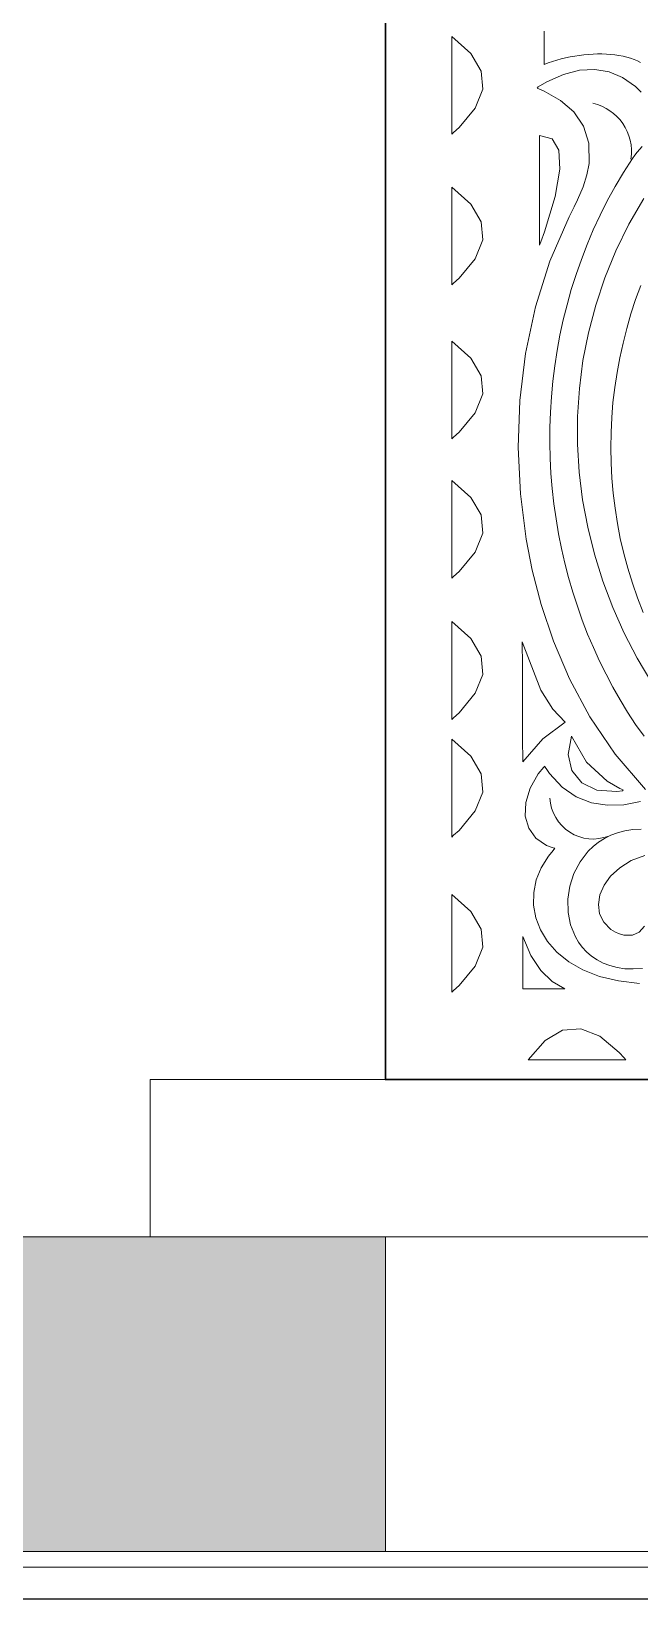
# Model space of a CAD drawing. Header units: inches. Extents: x 249 to 1192, y -18 to 440.
# Drawn here: x 711.432 to 711.818, y 263.545 to 264.551 of the extents above; entities that cross this region are included whole.
import ezdxf

# ---------------------------------------------------------------- set-up
doc = ezdxf.new("R2010")
doc.units = ezdxf.units.IN
doc.header["$MEASUREMENT"] = 0
for name, color, linetype, lineweight in [('ARSIR 1', 33, 'Continuous', 0), ('ARSIR KERAMIK', 66, 'Continuous', 25), ('KACA', 141, 'Continuous', 30), ('KUSEN', 16, 'Continuous', 15), ('LANTAI', 135, 'Continuous', 9)]:
    doc.layers.add(name, color=color, linetype=linetype, lineweight=lineweight)
doc.linetypes.add('BATTING', pattern='A,0.0001,-0.1,[134,ltypeshp.shx,S=0.1,R=0,X=-0.1,Y=0],-0.2,[134,ltypeshp.shx,S=0.1,R=180,X=0.1,Y=0],-0.1', length=0.4001)

# ---------------------------------------------------------------- blocks, each defined once
blk = doc.blocks.new('GORGA')
blk.add_lwpolyline([(366.5922, 151.1909), (367.5922, 151.1909), (367.5922, 149.1909), (366.5922, 149.1909)], close=True)
blk.add_lwpolyline([(366.5922, 151.1909), (367.5922, 151.1909), (367.5922, 149.1909), (366.5922, 149.1909)], close=True)
at = {"lineweight": 9}
for points in [[(367.4229, 149.4431), (367.4322, 149.4587), (367.4404, 149.4747), (367.4478, 149.491), (367.4541, 149.5078), (367.4594, 149.5248), (367.4636, 149.542), (367.4669, 149.5595), (367.469, 149.5771), (367.4701, 149.5948), (367.4701, 149.6125), (367.4689, 149.6303), (367.4667, 149.648), (367.4632, 149.6657), (367.4586, 149.6832), (367.4528, 149.7006), (367.4458, 149.7177), (367.4376, 149.7346), (367.4281, 149.7511)], [(367.4229, 149.4431), (367.4322, 149.4587), (367.4404, 149.4747), (367.4478, 149.491), (367.4541, 149.5078), (367.4594, 149.5248), (367.4636, 149.542), (367.4669, 149.5595), (367.469, 149.5771), (367.4701, 149.5948), (367.4701, 149.6125), (367.4689, 149.6303), (367.4667, 149.648), (367.4632, 149.6657), (367.4586, 149.6832), (367.4528, 149.7006), (367.4458, 149.7177), (367.4376, 149.7346), (367.4281, 149.7511)], [(367.4296, 149.8187), (367.4334, 149.8223), (367.4415, 149.828), (367.4501, 149.8316), (367.4592, 149.8331), (367.4688, 149.8325), (367.479, 149.8299), (367.4896, 149.8251), (367.4951, 149.8219), (367.4957, 149.8211), (367.4942, 149.8205), (367.4914, 149.8193), (367.481, 149.8134), (367.4725, 149.806), (367.4663, 149.797), (367.4629, 149.7861), (367.4628, 149.7733), (367.4642, 149.7661), (367.4666, 149.7584), (367.4701, 149.7501), (367.4723, 149.7457), (367.4755, 149.7393), (367.4877, 149.7111), (367.4968, 149.6821), (367.5032, 149.6525), (367.5068, 149.6226), (367.5078, 149.5928), (367.5064, 149.5633), (367.5027, 149.5344), (367.4989, 149.5147), (367.4933, 149.4929), (367.4855, 149.4697), (367.4752, 149.4457), (367.4623, 149.4215), (367.4462, 149.3978), (367.4269, 149.3753)], [(367.4302, 149.3677), (367.4407, 149.3656), (367.4511, 149.3653), (367.4613, 149.3669), (367.4709, 149.3707), (367.4799, 149.3768), (367.4879, 149.3855), (367.4897, 149.3881), (367.4906, 149.3894), (367.491, 149.3901), (367.4915, 149.3896), (367.4951, 149.3852), (367.5003, 149.3761), (367.503, 149.3671), (367.5033, 149.3584), (367.5011, 149.3507), (367.4967, 149.3443), (367.4899, 149.3397), (367.4857, 149.3382), (367.4846, 149.338), (367.4857, 149.3365), (367.4886, 149.333), (367.4933, 149.3256), (367.4964, 149.3178), (367.498, 149.3098), (367.4981, 149.3017), (367.4967, 149.2937), (367.4937, 149.286), (367.4892, 149.2786), (367.4832, 149.2718), (367.4757, 149.2658), (367.4667, 149.2606), (367.4562, 149.2565), (367.4442, 149.2536), (367.4307, 149.252)], [(367.4275, 149.2885), (367.4309, 149.2847), (367.4353, 149.2827), (367.4408, 149.2828), (367.444, 149.2837), (367.446, 149.2845), (367.449, 149.2864), (367.4535, 149.291), (367.4561, 149.2963), (367.4569, 149.3022), (367.4559, 149.3083), (367.4533, 149.3145), (367.4491, 149.3203), (367.4433, 149.3256), (367.4361, 149.3301), (367.4274, 149.3334)], [(367.4296, 149.8187), (367.4334, 149.8223), (367.4415, 149.828), (367.4501, 149.8316), (367.4592, 149.8331), (367.4688, 149.8325), (367.479, 149.8299), (367.4896, 149.8251), (367.4951, 149.8219), (367.4957, 149.8211), (367.4942, 149.8205), (367.4914, 149.8193), (367.481, 149.8134), (367.4725, 149.806), (367.4663, 149.797), (367.4629, 149.7861), (367.4628, 149.7733), (367.4642, 149.7661), (367.4666, 149.7584), (367.4701, 149.7501), (367.4723, 149.7457), (367.4755, 149.7393), (367.4877, 149.7111), (367.4968, 149.6821), (367.5032, 149.6525), (367.5068, 149.6226), (367.5078, 149.5928), (367.5064, 149.5633), (367.5027, 149.5344), (367.4989, 149.5147), (367.4933, 149.4929), (367.4855, 149.4697), (367.4752, 149.4457), (367.4623, 149.4215), (367.4462, 149.3978), (367.4269, 149.3753)], [(367.4302, 149.3677), (367.4407, 149.3656), (367.4511, 149.3653), (367.4613, 149.3669), (367.4709, 149.3707), (367.4799, 149.3768), (367.4879, 149.3855), (367.4897, 149.3881), (367.4906, 149.3894), (367.491, 149.3901), (367.4915, 149.3896), (367.4951, 149.3852), (367.5003, 149.3761), (367.503, 149.3671), (367.5033, 149.3584), (367.5011, 149.3507), (367.4967, 149.3443), (367.4899, 149.3397), (367.4857, 149.3382), (367.4846, 149.338), (367.4857, 149.3365), (367.4886, 149.333), (367.4933, 149.3256), (367.4964, 149.3178), (367.498, 149.3098), (367.4981, 149.3017), (367.4967, 149.2937), (367.4937, 149.286), (367.4892, 149.2786), (367.4832, 149.2718), (367.4757, 149.2658), (367.4667, 149.2606), (367.4562, 149.2565), (367.4442, 149.2536), (367.4307, 149.252)], [(367.4275, 149.2885), (367.4309, 149.2847), (367.4353, 149.2827), (367.4408, 149.2828), (367.444, 149.2837), (367.446, 149.2845), (367.449, 149.2864), (367.4535, 149.291), (367.4561, 149.2963), (367.4569, 149.3022), (367.4559, 149.3083), (367.4533, 149.3145), (367.4491, 149.3203), (367.4433, 149.3256), (367.4361, 149.3301), (367.4274, 149.3334)], [(367.429, 149.7841), (367.4322, 149.7805), (367.4338, 149.7786), (367.4353, 149.7765), (367.4409, 149.7676), (367.4462, 149.7586), (367.4512, 149.7496), (367.4558, 149.7404), (367.4601, 149.7311), (367.4641, 149.7217), (367.4677, 149.7123), (367.4711, 149.7027), (367.4741, 149.6932), (367.4768, 149.6835), (367.4792, 149.6738), (367.4813, 149.6641), (367.4831, 149.6544), (367.4846, 149.6446), (367.4858, 149.6348), (367.4867, 149.625), (367.4873, 149.6152), (367.4877, 149.6054), (367.4877, 149.5957), (367.4875, 149.5859), (367.487, 149.5762), (367.4862, 149.5666), (367.4851, 149.557), (367.4838, 149.5474), (367.4822, 149.5379), (367.4803, 149.5285), (367.4782, 149.5192), (367.4758, 149.51), (367.4731, 149.5008), (367.4702, 149.4918), (367.4671, 149.4829), (367.4637, 149.4741), (367.46, 149.4655), (367.4562, 149.4569), (367.452, 149.4486), (367.4477, 149.4404), (367.4431, 149.4323), (367.4383, 149.4244), (367.4332, 149.4167), (367.4279, 149.4092)], [(367.429, 149.7841), (367.4322, 149.7805), (367.4338, 149.7786), (367.4353, 149.7765), (367.4409, 149.7676), (367.4462, 149.7586), (367.4512, 149.7496), (367.4558, 149.7404), (367.4601, 149.7311), (367.4641, 149.7217), (367.4677, 149.7123), (367.4711, 149.7027), (367.4741, 149.6932), (367.4768, 149.6835), (367.4792, 149.6738), (367.4813, 149.6641), (367.4831, 149.6544), (367.4846, 149.6446), (367.4858, 149.6348), (367.4867, 149.625), (367.4873, 149.6152), (367.4877, 149.6054), (367.4877, 149.5957), (367.4875, 149.5859), (367.487, 149.5762), (367.4862, 149.5666), (367.4851, 149.557), (367.4838, 149.5474), (367.4822, 149.5379), (367.4803, 149.5285), (367.4782, 149.5192), (367.4758, 149.51), (367.4731, 149.5008), (367.4702, 149.4918), (367.4671, 149.4829), (367.4637, 149.4741), (367.46, 149.4655), (367.4562, 149.4569), (367.452, 149.4486), (367.4477, 149.4404), (367.4431, 149.4323), (367.4383, 149.4244), (367.4332, 149.4167), (367.4279, 149.4092)], [(367.4301, 149.8375), (367.4321, 149.8385), (367.4342, 149.8394), (367.4365, 149.8402), (367.4388, 149.8409), (367.4412, 149.8414), (367.4438, 149.8419), (367.4464, 149.8423), (367.4491, 149.8426), (367.4518, 149.8428), (367.4546, 149.8429), (367.4574, 149.8429), (367.4603, 149.8428), (367.4632, 149.8426), (367.4661, 149.8423), (367.469, 149.8419), (367.4719, 149.8415), (367.4748, 149.841), (367.4777, 149.8404), (367.4805, 149.8397), (367.4833, 149.8389), (367.486, 149.8381), (367.4887, 149.8372), (367.4913, 149.8362), (367.4913, 149.8362), (367.4913, 149.8371), (367.4913, 149.8382), (367.4913, 149.8395), (367.4913, 149.841), (367.4913, 149.8427), (367.4913, 149.8446), (367.4913, 149.8465), (367.4913, 149.8486), (367.4913, 149.8529), (367.4913, 149.8574)], [(367.4301, 149.8375), (367.4321, 149.8385), (367.4342, 149.8394), (367.4365, 149.8402), (367.4388, 149.8409), (367.4412, 149.8414), (367.4438, 149.8419), (367.4464, 149.8423), (367.4491, 149.8426), (367.4518, 149.8428), (367.4546, 149.8429), (367.4574, 149.8429), (367.4603, 149.8428), (367.4632, 149.8426), (367.4661, 149.8423), (367.469, 149.8419), (367.4719, 149.8415), (367.4748, 149.841), (367.4777, 149.8404), (367.4805, 149.8397), (367.4833, 149.8389), (367.486, 149.8381), (367.4887, 149.8372), (367.4913, 149.8362), (367.4913, 149.8362), (367.4913, 149.8371), (367.4913, 149.8382), (367.4913, 149.8395), (367.4913, 149.841), (367.4913, 149.8427), (367.4913, 149.8446), (367.4913, 149.8465), (367.4913, 149.8486), (367.4913, 149.8529), (367.4913, 149.8574)], [(367.43, 149.6957), (367.4333, 149.6867), (367.4362, 149.6776), (367.4389, 149.6684), (367.4412, 149.6591), (367.4433, 149.6497), (367.445, 149.6403), (367.4464, 149.6308), (367.4476, 149.6213), (367.4484, 149.6118), (367.4488, 149.6022), (367.449, 149.5926), (367.4488, 149.5829), (367.4483, 149.5733), (367.4475, 149.5637), (367.4463, 149.5541), (367.4448, 149.5445), (367.443, 149.5349), (367.4408, 149.5254), (367.4382, 149.5159), (367.4353, 149.5065), (367.4321, 149.4972), (367.4285, 149.4879)], [(367.43, 149.6957), (367.4333, 149.6867), (367.4362, 149.6776), (367.4389, 149.6684), (367.4412, 149.6591), (367.4433, 149.6497), (367.445, 149.6403), (367.4464, 149.6308), (367.4476, 149.6213), (367.4484, 149.6118), (367.4488, 149.6022), (367.449, 149.5926), (367.4488, 149.5829), (367.4483, 149.5733), (367.4475, 149.5637), (367.4463, 149.5541), (367.4448, 149.5445), (367.443, 149.5349), (367.4408, 149.5254), (367.4382, 149.5159), (367.4353, 149.5065), (367.4321, 149.4972), (367.4285, 149.4879)], [(367.4289, 149.2615), (367.4347, 149.2612), (367.44, 149.2614), (367.445, 149.2622), (367.4496, 149.2634), (367.4539, 149.265), (367.4577, 149.267), (367.4612, 149.2694), (367.4644, 149.272), (367.4671, 149.275), (367.4695, 149.2783), (367.4715, 149.2817), (367.4745, 149.2892), (367.4761, 149.2972), (367.4762, 149.3055), (367.475, 149.3138), (367.4724, 149.3218), (367.4685, 149.3293), (367.4633, 149.3361), (367.4602, 149.3391), (367.4568, 149.3418), (367.4531, 149.3441), (367.449, 149.3462), (367.4447, 149.3478), (367.44, 149.349), (367.435, 149.3498), (367.4298, 149.3501)], [(367.4289, 149.2615), (367.4347, 149.2612), (367.44, 149.2614), (367.445, 149.2622), (367.4496, 149.2634), (367.4539, 149.265), (367.4577, 149.267), (367.4612, 149.2694), (367.4644, 149.272), (367.4671, 149.275), (367.4695, 149.2783), (367.4715, 149.2817), (367.4745, 149.2892), (367.4761, 149.2972), (367.4762, 149.3055), (367.475, 149.3138), (367.4724, 149.3218), (367.4685, 149.3293), (367.4633, 149.3361), (367.4602, 149.3391), (367.4568, 149.3418), (367.4531, 149.3441), (367.449, 149.3462), (367.4447, 149.3478), (367.44, 149.349), (367.435, 149.3498), (367.4298, 149.3501)]]:
    blk.add_lwpolyline(points, dxfattribs=at)
for points in [[(367.5501, 149.854), (367.5379, 149.8432), (367.5313, 149.832), (367.5304, 149.8205), (367.5351, 149.8085), (367.5454, 149.7961), (367.5489, 149.7929), (367.5501, 149.7919), (367.5501, 149.7926), (367.5501, 149.8016), (367.5501, 149.8343), (367.5501, 149.8482), (367.5501, 149.854)], [(367.5501, 149.854), (367.5379, 149.8432), (367.5313, 149.832), (367.5304, 149.8205), (367.5351, 149.8085), (367.5454, 149.7961), (367.5489, 149.7929), (367.5501, 149.7919), (367.5501, 149.7926), (367.5501, 149.8016), (367.5501, 149.8343), (367.5501, 149.8482), (367.5501, 149.854)], [(367.4943, 149.791), (367.4863, 149.7889), (367.482, 149.7818), (367.4813, 149.7696), (367.4844, 149.7523), (367.4912, 149.7299), (367.4935, 149.7235), (367.4943, 149.7213), (367.4943, 149.7214), (367.4943, 149.7221), (367.4943, 149.7322), (367.4943, 149.7689), (367.4943, 149.7845), (367.4943, 149.7892), (367.4943, 149.791)], [(367.4943, 149.791), (367.4863, 149.7889), (367.482, 149.7818), (367.4813, 149.7696), (367.4844, 149.7523), (367.4912, 149.7299), (367.4935, 149.7235), (367.4943, 149.7213), (367.4943, 149.7214), (367.4943, 149.7221), (367.4943, 149.7322), (367.4943, 149.7689), (367.4943, 149.7845), (367.4943, 149.7892), (367.4943, 149.791)], [(367.5501, 149.7582), (367.5379, 149.7474), (367.5313, 149.7362), (367.5304, 149.7247), (367.5351, 149.7127), (367.5454, 149.7003), (367.5489, 149.6971), (367.5501, 149.6961), (367.5501, 149.6967), (367.5501, 149.7058), (367.5501, 149.7385), (367.5501, 149.7524), (367.5501, 149.7582)], [(367.5501, 149.7582), (367.5379, 149.7474), (367.5313, 149.7362), (367.5304, 149.7247), (367.5351, 149.7127), (367.5454, 149.7003), (367.5489, 149.6971), (367.5501, 149.6961), (367.5501, 149.6967), (367.5501, 149.7058), (367.5501, 149.7385), (367.5501, 149.7524), (367.5501, 149.7582)], [(367.5501, 149.6603), (367.5379, 149.6495), (367.5313, 149.6383), (367.5304, 149.6268), (367.5351, 149.6148), (367.5454, 149.6024), (367.5489, 149.5992), (367.5501, 149.5982), (367.5501, 149.5988), (367.5501, 149.6078), (367.5501, 149.6406), (367.5501, 149.6545), (367.5501, 149.6603)], [(367.5501, 149.6603), (367.5379, 149.6495), (367.5313, 149.6383), (367.5304, 149.6268), (367.5351, 149.6148), (367.5454, 149.6024), (367.5489, 149.5992), (367.5501, 149.5982), (367.5501, 149.5988), (367.5501, 149.6078), (367.5501, 149.6406), (367.5501, 149.6545), (367.5501, 149.6603)], [(367.5501, 149.5717), (367.5379, 149.5609), (367.5313, 149.5498), (367.5304, 149.5382), (367.5351, 149.5262), (367.5454, 149.5138), (367.5489, 149.5106), (367.5501, 149.5096), (367.5501, 149.5103), (367.5501, 149.5193), (367.5501, 149.5521), (367.5501, 149.566), (367.5501, 149.5717)], [(367.5501, 149.5717), (367.5379, 149.5609), (367.5313, 149.5498), (367.5304, 149.5382), (367.5351, 149.5262), (367.5454, 149.5138), (367.5489, 149.5106), (367.5501, 149.5096), (367.5501, 149.5103), (367.5501, 149.5193), (367.5501, 149.5521), (367.5501, 149.566), (367.5501, 149.5717)], [(367.5501, 149.482), (367.5379, 149.4712), (367.5313, 149.4601), (367.5304, 149.4485), (367.5351, 149.4365), (367.5454, 149.4241), (367.5489, 149.4209), (367.5501, 149.4199), (367.5501, 149.4206), (367.5501, 149.4296), (367.5501, 149.4623), (367.5501, 149.4763), (367.5501, 149.482)], [(367.5501, 149.482), (367.5379, 149.4712), (367.5313, 149.4601), (367.5304, 149.4485), (367.5351, 149.4365), (367.5454, 149.4241), (367.5489, 149.4209), (367.5501, 149.4199), (367.5501, 149.4206), (367.5501, 149.4296), (367.5501, 149.4623), (367.5501, 149.4763), (367.5501, 149.482)], [(367.5053, 149.4691), (367.4934, 149.4384), (367.4858, 149.4263), (367.4779, 149.4182), (367.4921, 149.4076), (367.5049, 149.3929), (367.5049, 149.3962), (367.505, 149.4048), (367.5051, 149.431), (367.5052, 149.4572), (367.5053, 149.4658), (367.5053, 149.4691)], [(367.5053, 149.4691), (367.4934, 149.4384), (367.4858, 149.4263), (367.4779, 149.4182), (367.4921, 149.4076), (367.5049, 149.3929), (367.5049, 149.3962), (367.505, 149.4048), (367.5051, 149.431), (367.5052, 149.4572), (367.5053, 149.4658), (367.5053, 149.4691)], [(367.474, 149.4091), (367.476, 149.3975), (367.4737, 149.3874), (367.4675, 149.3795), (367.4578, 149.3748), (367.4451, 149.374), (367.4416, 149.3745), (367.4411, 149.375), (367.4432, 149.376), (367.4512, 149.3805), (367.4644, 149.3927), (367.474, 149.4091)], [(367.474, 149.4091), (367.476, 149.3975), (367.4737, 149.3874), (367.4675, 149.3795), (367.4578, 149.3748), (367.4451, 149.374), (367.4416, 149.3745), (367.4411, 149.375), (367.4432, 149.376), (367.4512, 149.3805), (367.4644, 149.3927), (367.474, 149.4091)], [(367.5501, 149.4072), (367.5379, 149.3965), (367.5313, 149.3853), (367.5304, 149.3737), (367.5351, 149.3617), (367.5454, 149.3493), (367.5489, 149.3462), (367.5501, 149.3451), (367.5501, 149.3458), (367.5501, 149.3548), (367.5501, 149.3876), (367.5501, 149.4015), (367.5501, 149.4072)], [(367.5501, 149.4072), (367.5379, 149.3965), (367.5313, 149.3853), (367.5304, 149.3737), (367.5351, 149.3617), (367.5454, 149.3493), (367.5489, 149.3462), (367.5501, 149.3451), (367.5501, 149.3458), (367.5501, 149.3548), (367.5501, 149.3876), (367.5501, 149.4015), (367.5501, 149.4072)], [(367.5501, 149.3085), (367.5379, 149.2978), (367.5313, 149.2866), (367.5304, 149.275), (367.5351, 149.263), (367.5454, 149.2506), (367.5489, 149.2475), (367.5501, 149.2464), (367.5501, 149.2471), (367.5501, 149.2561), (367.5501, 149.2889), (367.5501, 149.3028), (367.5501, 149.3085)], [(367.5501, 149.3085), (367.5379, 149.2978), (367.5313, 149.2866), (367.5304, 149.275), (367.5351, 149.263), (367.5454, 149.2506), (367.5489, 149.2475), (367.5501, 149.2464), (367.5501, 149.2471), (367.5501, 149.2561), (367.5501, 149.2889), (367.5501, 149.3028), (367.5501, 149.3085)], [(367.4782, 149.2486), (367.4794, 149.2486), (367.4824, 149.2486), (367.4916, 149.2486), (367.5008, 149.2486), (367.5038, 149.2486), (367.5049, 149.2486), (367.5049, 149.25), (367.5049, 149.2538), (367.5049, 149.2653), (367.5049, 149.2767), (367.5049, 149.2805), (367.5049, 149.2819), (367.4997, 149.2698), (367.4935, 149.2603), (367.4863, 149.2532), (367.4782, 149.2486)], [(367.4782, 149.2486), (367.4794, 149.2486), (367.4824, 149.2486), (367.4916, 149.2486), (367.5008, 149.2486), (367.5038, 149.2486), (367.5049, 149.2486), (367.5049, 149.25), (367.5049, 149.2538), (367.5049, 149.2653), (367.5049, 149.2767), (367.5049, 149.2805), (367.5049, 149.2819), (367.4997, 149.2698), (367.4935, 149.2603), (367.4863, 149.2532), (367.4782, 149.2486)], [(367.5015, 149.2035), (367.4908, 149.2157), (367.4796, 149.2223), (367.468, 149.2232), (367.456, 149.2185), (367.4436, 149.2082), (367.4405, 149.2047), (367.4394, 149.2035), (367.4401, 149.2035), (367.4491, 149.2035), (367.4819, 149.2035), (367.4958, 149.2035), (367.5015, 149.2035)], [(367.5015, 149.2035), (367.4908, 149.2157), (367.4796, 149.2223), (367.468, 149.2232), (367.456, 149.2185), (367.4436, 149.2082), (367.4405, 149.2047), (367.4394, 149.2035), (367.4401, 149.2035), (367.4491, 149.2035), (367.4819, 149.2035), (367.4958, 149.2035), (367.5015, 149.2035)]]:
    blk.add_lwpolyline(points, close=True, dxfattribs=at)
for points in [[(367.4605, 149.8115, 0.39474), (367.4362, 149.7761)], [(367.4605, 149.8115, 0.39474), (367.4362, 149.7761)], [(367.4877, 149.3698, -0.510528), (367.4502, 149.3457)], [(367.4877, 149.3698, -0.510528), (367.4502, 149.3457)]]:
    blk.add_lwpolyline(points, format="xyb", dxfattribs=at)
blk = doc.blocks.new('POTONGAN AA')
at = {"layer": 'ARSIR 1'}
h = blk.add_hatch(dxfattribs=at)
h.set_pattern_fill('CROSS', color=256, scale=0.1, style=0)
h.set_pattern_definition([(0, (688.437727, 128.103324), (0.025, 0.025), [0.0125, -0.0375]), (90, (688.443977, 128.097074), (-0.025, 0.025), [0.0125, -0.0375])])
h.paths.add_polyline_path([(695.1377, 128.1033), (695.1377, 128.3033), (692.1384, 128.3033), (692.1384, 128.1033)])
h.paths.add_polyline_path([(699.1374, 128.1033), (699.1374, 128.3033), (696.1382, 128.3033), (696.1382, 128.1033)])
h.paths.add_polyline_path([(703.1377, 128.1033), (703.1377, 128.3033), (700.1379, 128.3033), (700.1379, 128.1033)])
h.paths.add_polyline_path([(707.1379, 128.1033), (707.1379, 128.3033), (704.1382, 128.3033), (704.1382, 128.1033)])
h.paths.add_polyline_path([(711.1377, 128.1033), (711.1377, 128.3033), (708.1384, 128.3033), (708.1384, 128.1033)])
h.paths.add_polyline_path([(715.1379, 128.1033), (715.1379, 128.3033), (712.1382, 128.3033), (712.1382, 128.1033)])
h.paths.add_polyline_path([(719.2877, 128.1033), (719.2877, 128.3033), (716.1384, 128.3033), (716.1384, 128.1033)])
h.paths.add_polyline_path([(719.2877, 128.3033), (719.2877, 128.1033), (719.8377, 128.1033), (719.8377, 128.3033)])
at = {"layer": 'ARSIR KERAMIK', "linetype": 'BATTING', "ltscale": 0.045}
blk.add_lwpolyline([(688.8277, 128.0733), (719.8377, 128.0733)], dxfattribs=at)
at = {"layer": 'KUSEN'}
for points in [[(708.2874, 128.3033), (706.9884, 128.3033), (706.9884, 128.4033), (708.2874, 128.4033)], [(708.1384, 128.1033), (707.1379, 128.1033), (707.1379, 128.3033), (708.1384, 128.3033)]]:
    blk.add_lwpolyline(points, close=True, dxfattribs=at)
at = {"layer": 'LANTAI'}
for points in [[(704.1382, 128.3033), (707.1379, 128.3033)], [(688.8277, 128.0933), (719.8377, 128.0933), (719.8377, 128.1033), (688.8277, 128.1033)], [(688.8277, 128.0933), (719.8377, 128.0933), (719.8377, 128.0533), (688.8277, 128.0533)]]:
    blk.add_lwpolyline(points, dxfattribs=at)
at = {"layer": 'KACA', "xscale": -1}
blk.add_blockref('GORGA', (1074.7301, -20.7876), dxfattribs=at)

msp = doc.modelspace()

# ---------------------------------------------------------------- block references
at = {"layer": 'KUSEN'}
msp.add_blockref('POTONGAN AA', (4.5189, 135.4814), dxfattribs=at)

doc.saveas('drawing.dxf')
